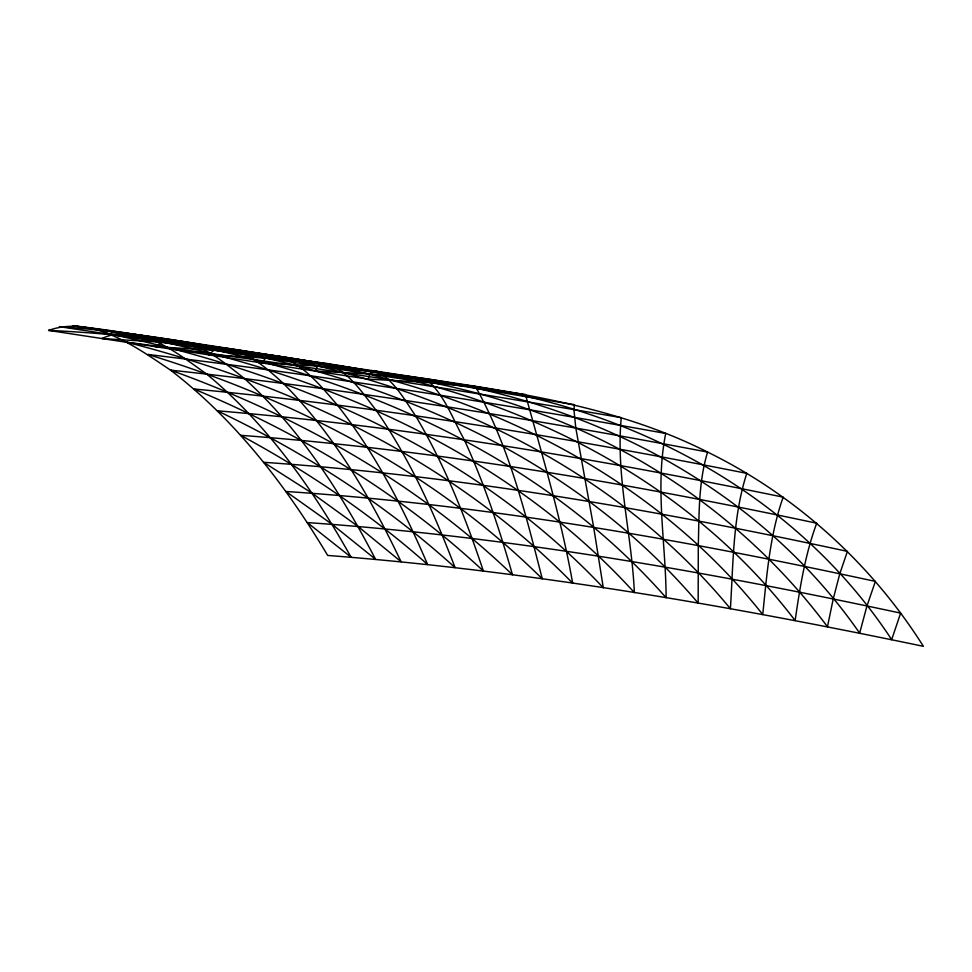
<?xml version="1.0" encoding="UTF-8"?>
<svg xmlns="http://www.w3.org/2000/svg" width="972" height="972" viewBox="0 0 972 972"><rect width="100%" height="100%" fill="white"/><g stroke="black" fill="none" stroke-linecap="round" stroke-linejoin="round"><path stroke-width="1.46" d="M368.206 379.165L369.797 373.977L372.555 371.255L376.565 371.183C488.709 389.092 604.706 400.075 707.604 452.077C795.74 495.319 871.009 563.347 923.4 646.319C726.716 605.337 528.161 570.868 327.673 555.437C285.999 485.696 235.346 419.892 170.525 370.125C135.849 346.931 92.389 314.831 48.6 330.395L368.206 379.165L422.042 381.972L474.555 387.014L525.439 394.511C542.68 456.962 561.379 519.255 572.678 583.188C452.223 459.987 291.564 384.232 126.239 342.12C291.758 363.747 456.743 389.395 621.266 417.656C615.653 475.988 631.812 534.308 634.364 592.592C493.885 438.323 290.288 360.175 88.209 327.807C250.788 350.382 412.517 377.95 574.428 404.68L573.93 409.564L575.801 428.02L593.722 527.553L603.296 587.756C472.489 448.979 290.324 371.28 106.215 333.25C182.481 343.857 258.661 355.047 334.769 366.699C400.707 375.654 466.609 386.54 529.315 409.674C647.145 450.911 752.778 526.423 827.451 626.746L833.259 598.825L839.82 573.674L847.426 551.379C654.946 509.875 460.266 475.77 263.619 462.295L312 493.144L357.866 526.289L401.059 561.695C370.381 497.324 334.064 434.217 283.338 383.405C267.883 369.238 251.359 354.634 230.692 348.924C177.888 341.755 125.23 333.554 72.523 325.681C291.539 351.086 516.63 428.19 666.124 597.731C665.856 543.166 654.849 487.494 665.711 433.463C493.849 402.457 321.258 375.204 147.841 354.452C293.532 399.03 433.293 470.873 542.267 578.838C525.5 513.374 508.878 445.808 475.49 386.613C333.177 367.914 192.274 336.895 48.6 330.395M698.297 545.571L698.163 603.114C540.651 417.632 294.079 344.72 59.328 326.628L422.042 381.972L423.415 379.092L425.87 378.825C595.751 404.316 760.359 489.973 859.649 633.124L867 605.86L875.371 581.402C681.056 539.326 484.481 504.675 285.89 491.468L331.962 524.224L375.52 559.252C341.16 493.059 300.02 428.895 244.373 378.497C221.373 360.527 193.975 335.547 162.421 342.314L101.939 338.535C139.032 321.064 177.937 353.954 206.672 374.062C267.033 424.108 312.996 489.159 351.038 557.163L307.31 522.584C507.141 536.41 704.979 571.196 900.643 613.113L891.664 639.649C799.02 498.259 640.305 411.812 475.49 386.613L423.415 379.092L369.797 373.977L314.867 371.025L317.723 366.007L321.939 363.492L327.552 363.65C507.117 390.234 683.425 473.838 795.12 620.549C799.92 587.659 805.095 554.514 816.723 523.215C626.661 482.926 434.593 449.769 240.692 435.322C307.504 471.359 370.684 514.152 427.595 564.477C403.538 508.259 375.265 453.28 337.357 405.045C320.833 386.078 303.835 364.488 279.098 356.262L221.531 348.17L162.421 342.314L155.204 346.664L214.132 350.212L279.098 356.262C463.219 383.782 645.177 466.135 762.741 614.535C766.823 575.06 769.824 534.819 783.177 497.142C596.261 458.626 407.62 426.732 217.327 410.804C303.325 451.737 384.438 503.472 455.054 567.587C434.107 512.706 409.613 458.675 376.091 410.233C362.386 392.761 349.094 372.057 327.552 363.65L271.638 355.813L265.793 358.085L208.397 354.78L214.132 350.212L221.531 348.17L230.692 348.924C419.394 377.464 606.99 458.723 730.397 608.715C733.338 563.456 732.706 516.958 746.788 473.352C563.857 437.072 379.554 406.636 193.829 388.982C299.558 433.014 399.431 492.67 483.363 571.026C465.479 517.444 444.581 464.47 415.566 415.834C404.51 399.759 394.425 380.623 376.565 371.183L321.939 363.492L265.793 358.085L261.602 362.896L317.723 366.007L372.555 371.255L425.87 378.825C444.532 394.438 452.745 419.199 464.373 439.915C484.165 483.424 499.426 528.841 512.463 574.78C415.712 481.784 296.253 415.36 170.525 370.125C350.649 389.48 529.655 418.337 707.604 452.077C698.37 482.282 699.196 514.322 698.297 545.571"/></g></svg>
